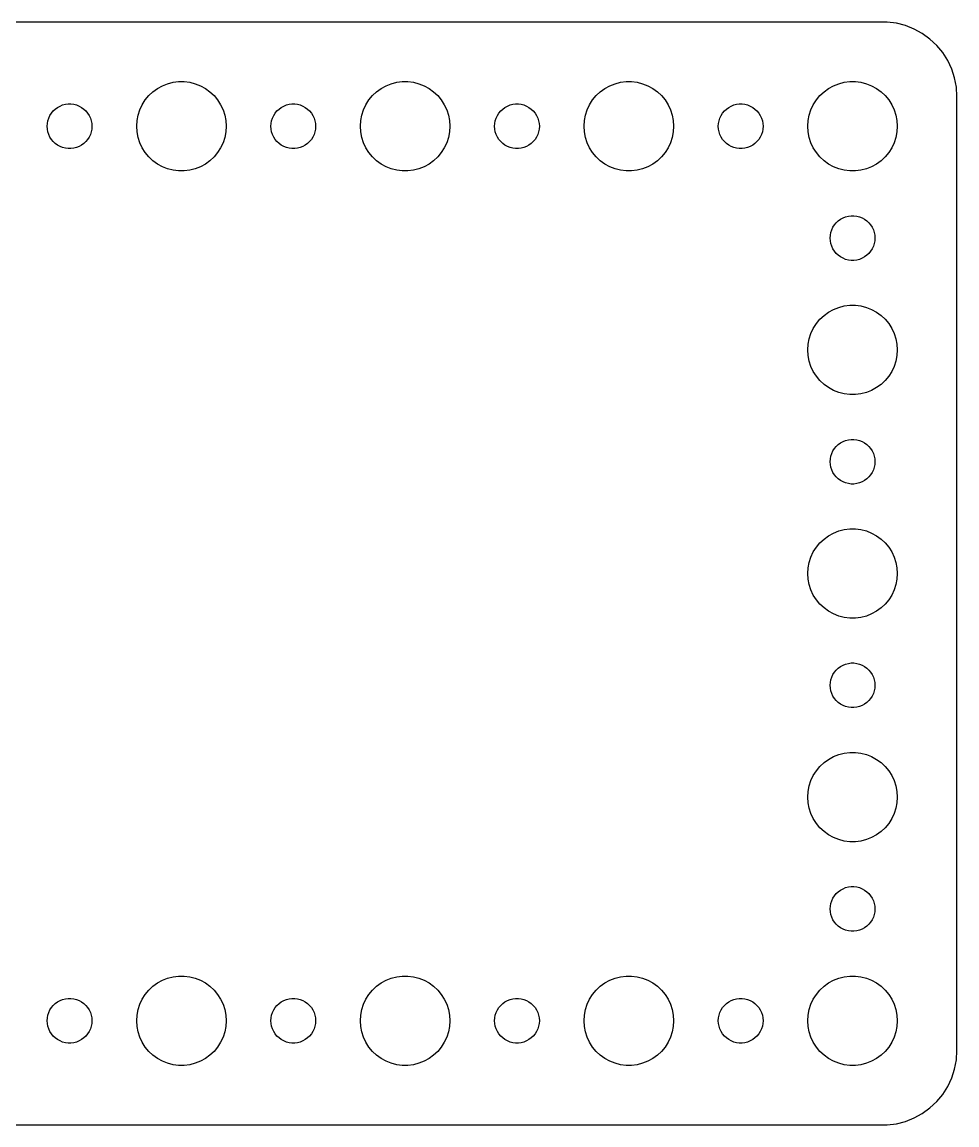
# Model space of a CAD drawing. Header units: metres. Extents: x -127 to 127, y -37 to 37.
# Drawn here: x 64.3 to 127, y -37 to 37 of the extents above; entities that cross this region are included whole.
import ezdxf

# ---------------------------------------------------------------- set-up
doc = ezdxf.new("R2010")
doc.units = ezdxf.units.M

msp = doc.modelspace()

# ---------------------------------------------------------------- linework, layer by layer
for p, q in [((122.314, 36.9901), (-122.314, 36.9901)), ((122.937, 36.9114), (122.314, 36.9901)), ((123.545, 36.7553), (122.937, 36.9114)), ((124.129, 36.5241), (123.545, 36.7553)), ((124.679, 36.2216), (124.129, 36.5241)), ((125.187, 35.8526), (124.679, 36.2216)), ((125.645, 35.4227), (125.187, 35.8526)), ((126.045, 34.9389), (125.645, 35.4227)), ((126.382, 34.4088), (126.045, 34.9389)), ((126.649, 33.8406), (126.382, 34.4088)), ((126.843, 33.2434), (126.649, 33.8406)), ((73.3925, 32.533), (73.7227, 32.7145)), ((73.7227, 32.7145), (74.073, 32.8532)), ((74.073, 32.8532), (74.4379, 32.9469)), ((74.4379, 32.9469), (74.8116, 32.9941)), ((74.8116, 32.9941), (75.1884, 32.9941)), ((75.1884, 32.9941), (75.5621, 32.9469)), ((75.5621, 32.9469), (75.927, 32.8532)), ((75.927, 32.8532), (76.2773, 32.7145)), ((76.2773, 32.7145), (76.6075, 32.533)), ((88.3925, 32.533), (88.7227, 32.7145)), ((88.7227, 32.7145), (89.073, 32.8532)), ((89.073, 32.8532), (89.4379, 32.9469)), ((89.4379, 32.9469), (89.8116, 32.9941)), ((89.8116, 32.9941), (90.1884, 32.9941)), ((90.1884, 32.9941), (90.5621, 32.9469)), ((90.5621, 32.9469), (90.927, 32.8532)), ((90.927, 32.8532), (91.2773, 32.7145)), ((91.2773, 32.7145), (91.6075, 32.533)), ((103.393, 32.533), (103.723, 32.7145)), ((103.723, 32.7145), (104.073, 32.8532)), ((104.073, 32.8532), (104.438, 32.9469)), ((104.438, 32.9469), (104.812, 32.9941)), ((104.812, 32.9941), (105.188, 32.9941)), ((105.188, 32.9941), (105.562, 32.9469)), ((105.562, 32.9469), (105.927, 32.8532)), ((105.927, 32.8532), (106.277, 32.7145)), ((106.277, 32.7145), (106.607, 32.533)), ((118.393, 32.533), (118.723, 32.7145)), ((118.723, 32.7145), (119.073, 32.8532)), ((119.073, 32.8532), (119.438, 32.9469)), ((119.438, 32.9469), (119.812, 32.9941)), ((119.812, 32.9941), (120.188, 32.9941)), ((120.188, 32.9941), (120.562, 32.9469)), ((120.562, 32.9469), (120.927, 32.8532)), ((120.927, 32.8532), (121.277, 32.7145)), ((121.277, 32.7145), (121.607, 32.533)), ((126.961, 32.6267), (126.843, 33.2434)), ((127, 32), (126.961, 32.6267)), ((72.573, 31.7634), (72.8131, 32.0536)), ((72.8131, 32.0536), (73.0877, 32.3115)), ((73.0877, 32.3115), (73.3925, 32.533)), ((76.6075, 32.533), (76.9123, 32.3115)), ((76.9123, 32.3115), (77.1869, 32.0536)), ((77.1869, 32.0536), (77.427, 31.7634)), ((87.573, 31.7634), (87.8131, 32.0536)), ((87.8131, 32.0536), (88.0877, 32.3115)), ((88.0877, 32.3115), (88.3925, 32.533)), ((91.6075, 32.533), (91.9123, 32.3115)), ((91.9123, 32.3115), (92.1869, 32.0536)), ((92.1869, 32.0536), (92.427, 31.7634)), ((102.573, 31.7634), (102.813, 32.0536)), ((102.813, 32.0536), (103.088, 32.3115)), ((103.088, 32.3115), (103.393, 32.533)), ((106.607, 32.533), (106.912, 32.3115)), ((106.912, 32.3115), (107.187, 32.0536)), ((107.187, 32.0536), (107.427, 31.7634)), ((117.573, 31.7634), (117.813, 32.0536)), ((117.813, 32.0536), (118.088, 32.3115)), ((118.088, 32.3115), (118.393, 32.533)), ((121.607, 32.533), (121.912, 32.3115)), ((121.912, 32.3115), (122.187, 32.0536)), ((122.187, 32.0536), (122.427, 31.7634)), ((127, -32), (127, 32)), ((66.4065, 31.0268), (66.5439, 31.1558)), ((66.5439, 31.1558), (66.6963, 31.2665)), ((66.6963, 31.2665), (66.8613, 31.3572)), ((66.8613, 31.3572), (67.0365, 31.4266)), ((67.0365, 31.4266), (67.2189, 31.4734)), ((67.2189, 31.4734), (67.4058, 31.497)), ((67.4058, 31.497), (67.5942, 31.497)), ((67.5942, 31.497), (67.7811, 31.4734)), ((67.7811, 31.4734), (67.9635, 31.4266)), ((67.9635, 31.4266), (68.1387, 31.3572)), ((68.1387, 31.3572), (68.3037, 31.2665)), ((68.3037, 31.2665), (68.4561, 31.1558)), ((68.4561, 31.1558), (68.5934, 31.0268)), ((72.0943, 30.7461), (72.2107, 31.1044)), ((72.2107, 31.1044), (72.3711, 31.4453)), ((72.3711, 31.4453), (72.573, 31.7634)), ((77.427, 31.7634), (77.6289, 31.4453)), ((77.6289, 31.4453), (77.7893, 31.1044)), ((77.7893, 31.1044), (77.9057, 30.7461)), ((81.4065, 31.0268), (81.5439, 31.1558)), ((81.5439, 31.1558), (81.6963, 31.2665)), ((81.6963, 31.2665), (81.8613, 31.3572)), ((81.8613, 31.3572), (82.0365, 31.4266)), ((82.0365, 31.4266), (82.2189, 31.4734)), ((82.2189, 31.4734), (82.4058, 31.497)), ((82.4058, 31.497), (82.5942, 31.497)), ((82.5942, 31.497), (82.7811, 31.4734)), ((82.7811, 31.4734), (82.9635, 31.4266)), ((82.9635, 31.4266), (83.1387, 31.3572)), ((83.1387, 31.3572), (83.3037, 31.2665)), ((83.3037, 31.2665), (83.4561, 31.1558)), ((83.4561, 31.1558), (83.5934, 31.0268)), ((87.0943, 30.7461), (87.2107, 31.1044)), ((87.2107, 31.1044), (87.3711, 31.4453)), ((87.3711, 31.4453), (87.573, 31.7634)), ((92.427, 31.7634), (92.6289, 31.4453)), ((92.6289, 31.4453), (92.7893, 31.1044)), ((92.7893, 31.1044), (92.9057, 30.7461)), ((96.4065, 31.0268), (96.5439, 31.1558)), ((96.5439, 31.1558), (96.6963, 31.2665)), ((96.6963, 31.2665), (96.8613, 31.3572)), ((96.8613, 31.3572), (97.0365, 31.4266)), ((97.0365, 31.4266), (97.2189, 31.4734)), ((97.2189, 31.4734), (97.4058, 31.497)), ((97.4058, 31.497), (97.5942, 31.497)), ((97.5942, 31.497), (97.7811, 31.4734)), ((97.7811, 31.4734), (97.9635, 31.4266)), ((97.9635, 31.4266), (98.1387, 31.3572)), ((98.1387, 31.3572), (98.3037, 31.2665)), ((98.3037, 31.2665), (98.4561, 31.1558)), ((98.4561, 31.1558), (98.5934, 31.0268)), ((102.094, 30.7461), (102.211, 31.1044)), ((102.211, 31.1044), (102.371, 31.4453)), ((102.371, 31.4453), (102.573, 31.7634)), ((107.427, 31.7634), (107.629, 31.4453)), ((107.629, 31.4453), (107.789, 31.1044)), ((107.789, 31.1044), (107.906, 30.7461)), ((111.407, 31.0268), (111.544, 31.1558)), ((111.544, 31.1558), (111.696, 31.2665)), ((111.696, 31.2665), (111.861, 31.3572)), ((111.861, 31.3572), (112.036, 31.4266)), ((112.036, 31.4266), (112.219, 31.4734)), ((112.219, 31.4734), (112.406, 31.497)), ((112.406, 31.497), (112.594, 31.497)), ((112.594, 31.497), (112.781, 31.4734)), ((112.781, 31.4734), (112.964, 31.4266)), ((112.964, 31.4266), (113.139, 31.3572)), ((113.139, 31.3572), (113.304, 31.2665)), ((113.304, 31.2665), (113.456, 31.1558)), ((113.456, 31.1558), (113.593, 31.0268)), ((117.094, 30.7461), (117.211, 31.1044)), ((117.211, 31.1044), (117.371, 31.4453)), ((117.371, 31.4453), (117.573, 31.7634)), ((122.427, 31.7634), (122.629, 31.4453)), ((122.629, 31.4453), (122.789, 31.1044)), ((122.789, 31.1044), (122.906, 30.7461)), ((66.0118, 30.188), (66.0471, 30.373)), ((66.0471, 30.373), (66.1053, 30.5522)), ((66.1053, 30.5522), (66.1855, 30.7226)), ((66.1855, 30.7226), (66.2865, 30.8817)), ((66.2865, 30.8817), (66.4065, 31.0268)), ((68.5934, 31.0268), (68.7135, 30.8817)), ((68.7135, 30.8817), (68.8145, 30.7226)), ((68.8145, 30.7226), (68.8947, 30.5522)), ((68.8947, 30.5522), (68.9529, 30.373)), ((68.9529, 30.373), (68.9882, 30.188)), ((72, 30), (72.0237, 30.376)), ((72.0237, 30.376), (72.0943, 30.7461)), ((77.9057, 30.7461), (77.9763, 30.376)), ((77.9763, 30.376), (78, 30)), ((81.0118, 30.188), (81.0471, 30.373)), ((81.0471, 30.373), (81.1053, 30.5522)), ((81.1053, 30.5522), (81.1855, 30.7226)), ((81.1855, 30.7226), (81.2865, 30.8817)), ((81.2865, 30.8817), (81.4065, 31.0268)), ((83.5934, 31.0268), (83.7135, 30.8817)), ((83.7135, 30.8817), (83.8145, 30.7226)), ((83.8145, 30.7226), (83.8947, 30.5522)), ((83.8947, 30.5522), (83.9529, 30.373)), ((83.9529, 30.373), (83.9882, 30.188)), ((87, 30), (87.0237, 30.376)), ((87.0237, 30.376), (87.0943, 30.7461)), ((92.9057, 30.7461), (92.9763, 30.376)), ((92.9763, 30.376), (93, 30)), ((96.0118, 30.188), (96.0471, 30.373)), ((96.0471, 30.373), (96.1053, 30.5522)), ((96.1053, 30.5522), (96.1855, 30.7226)), ((96.1855, 30.7226), (96.2865, 30.8817)), ((96.2865, 30.8817), (96.4065, 31.0268)), ((98.5934, 31.0268), (98.7135, 30.8817)), ((98.7135, 30.8817), (98.8145, 30.7226)), ((98.8145, 30.7226), (98.8947, 30.5522)), ((98.8947, 30.5522), (98.9529, 30.373)), ((98.9529, 30.373), (98.9882, 30.188)), ((102, 30), (102.024, 30.376)), ((102.024, 30.376), (102.094, 30.7461)), ((107.906, 30.7461), (107.976, 30.376)), ((107.976, 30.376), (108, 30)), ((111.012, 30.188), (111.047, 30.373)), ((111.047, 30.373), (111.105, 30.5522)), ((111.105, 30.5522), (111.186, 30.7226)), ((111.186, 30.7226), (111.286, 30.8817)), ((111.286, 30.8817), (111.407, 31.0268)), ((113.593, 31.0268), (113.714, 30.8817)), ((113.714, 30.8817), (113.814, 30.7226)), ((113.814, 30.7226), (113.895, 30.5522)), ((113.895, 30.5522), (113.953, 30.373)), ((113.953, 30.373), (113.988, 30.188)), ((117, 30), (117.024, 30.376)), ((117.024, 30.376), (117.094, 30.7461)), ((122.906, 30.7461), (122.976, 30.376)), ((122.976, 30.376), (123, 30)), ((66, 30), (66.0118, 30.188)), ((66.0118, 29.812), (66, 30)), ((66.0471, 29.627), (66.0118, 29.812)), ((66.1053, 29.4478), (66.0471, 29.627)), ((68.9529, 29.627), (68.8947, 29.4478)), ((68.9882, 29.812), (68.9529, 29.627)), ((68.9882, 30.188), (69, 30)), ((69, 30), (68.9882, 29.812)), ((72.0237, 29.624), (72, 30)), ((72.0943, 29.2539), (72.0237, 29.624)), ((77.9763, 29.624), (77.9057, 29.2539)), ((78, 30), (77.9763, 29.624)), ((81, 30), (81.0118, 30.188)), ((81.0118, 29.812), (81, 30)), ((81.0471, 29.627), (81.0118, 29.812)), ((81.1053, 29.4478), (81.0471, 29.627)), ((83.9529, 29.627), (83.8947, 29.4478)), ((83.9882, 29.812), (83.9529, 29.627)), ((83.9882, 30.188), (84, 30)), ((84, 30), (83.9882, 29.812)), ((87.0237, 29.624), (87, 30)), ((87.0943, 29.2539), (87.0237, 29.624)), ((92.9763, 29.624), (92.9057, 29.2539)), ((93, 30), (92.9763, 29.624)), ((96, 30), (96.0118, 30.188)), ((96.0118, 29.812), (96, 30)), ((96.0471, 29.627), (96.0118, 29.812)), ((96.1053, 29.4478), (96.0471, 29.627)), ((98.9529, 29.627), (98.8947, 29.4478)), ((98.9882, 29.812), (98.9529, 29.627)), ((98.9882, 30.188), (99, 30)), ((99, 30), (98.9882, 29.812)), ((102.024, 29.624), (102, 30)), ((102.094, 29.2539), (102.024, 29.624)), ((107.976, 29.624), (107.906, 29.2539)), ((108, 30), (107.976, 29.624)), ((111, 30), (111.012, 30.188)), ((111.012, 29.812), (111, 30)), ((111.047, 29.627), (111.012, 29.812)), ((111.105, 29.4478), (111.047, 29.627)), ((113.953, 29.627), (113.895, 29.4478)), ((113.988, 29.812), (113.953, 29.627)), ((113.988, 30.188), (114, 30)), ((114, 30), (113.988, 29.812)), ((117.024, 29.624), (117, 30)), ((117.094, 29.2539), (117.024, 29.624)), ((122.976, 29.624), (122.906, 29.2539)), ((123, 30), (122.976, 29.624)), ((66.1855, 29.2774), (66.1053, 29.4478)), ((66.2865, 29.1183), (66.1855, 29.2774)), ((66.4065, 28.9732), (66.2865, 29.1183)), ((66.5439, 28.8442), (66.4065, 28.9732)), ((68.5934, 28.9732), (68.4561, 28.8442)), ((68.7135, 29.1183), (68.5934, 28.9732)), ((68.8145, 29.2774), (68.7135, 29.1183)), ((68.8947, 29.4478), (68.8145, 29.2774)), ((72.2107, 28.8956), (72.0943, 29.2539)), ((72.3711, 28.5547), (72.2107, 28.8956)), ((77.7893, 28.8956), (77.6289, 28.5547)), ((77.9057, 29.2539), (77.7893, 28.8956)), ((81.1855, 29.2774), (81.1053, 29.4478)), ((81.2865, 29.1183), (81.1855, 29.2774)), ((81.4065, 28.9732), (81.2865, 29.1183)), ((81.5439, 28.8442), (81.4065, 28.9732)), ((83.5934, 28.9732), (83.4561, 28.8442)), ((83.7135, 29.1183), (83.5934, 28.9732)), ((83.8145, 29.2774), (83.7135, 29.1183)), ((83.8947, 29.4478), (83.8145, 29.2774)), ((87.2107, 28.8956), (87.0943, 29.2539)), ((87.3711, 28.5547), (87.2107, 28.8956)), ((92.7893, 28.8956), (92.6289, 28.5547)), ((92.9057, 29.2539), (92.7893, 28.8956)), ((96.1855, 29.2774), (96.1053, 29.4478)), ((96.2865, 29.1183), (96.1855, 29.2774)), ((96.4065, 28.9732), (96.2865, 29.1183)), ((96.5439, 28.8442), (96.4065, 28.9732)), ((98.5934, 28.9732), (98.4561, 28.8442)), ((98.7135, 29.1183), (98.5934, 28.9732)), ((98.8145, 29.2774), (98.7135, 29.1183)), ((98.8947, 29.4478), (98.8145, 29.2774)), ((102.211, 28.8956), (102.094, 29.2539)), ((102.371, 28.5547), (102.211, 28.8956)), ((107.789, 28.8956), (107.629, 28.5547)), ((107.906, 29.2539), (107.789, 28.8956)), ((111.186, 29.2774), (111.105, 29.4478)), ((111.286, 29.1183), (111.186, 29.2774)), ((111.407, 28.9732), (111.286, 29.1183)), ((111.544, 28.8442), (111.407, 28.9732)), ((113.593, 28.9732), (113.456, 28.8442)), ((113.714, 29.1183), (113.593, 28.9732)), ((113.814, 29.2774), (113.714, 29.1183)), ((113.895, 29.4478), (113.814, 29.2774)), ((117.211, 28.8956), (117.094, 29.2539)), ((117.371, 28.5547), (117.211, 28.8956)), ((122.789, 28.8956), (122.629, 28.5547)), ((122.906, 29.2539), (122.789, 28.8956)), ((66.6963, 28.7335), (66.5439, 28.8442)), ((66.8613, 28.6427), (66.6963, 28.7335)), ((67.0365, 28.5734), (66.8613, 28.6427)), ((67.2189, 28.5266), (67.0365, 28.5734)), ((67.4058, 28.503), (67.2189, 28.5266)), ((67.5942, 28.503), (67.4058, 28.503)), ((67.7811, 28.5266), (67.5942, 28.503)), ((67.9635, 28.5734), (67.7811, 28.5266)), ((68.1387, 28.6427), (67.9635, 28.5734)), ((68.3037, 28.7335), (68.1387, 28.6427)), ((68.4561, 28.8442), (68.3037, 28.7335)), ((72.573, 28.2366), (72.3711, 28.5547)), ((72.8131, 27.9464), (72.573, 28.2366)), ((77.427, 28.2366), (77.1869, 27.9464)), ((77.6289, 28.5547), (77.427, 28.2366)), ((81.6963, 28.7335), (81.5439, 28.8442)), ((81.8613, 28.6427), (81.6963, 28.7335)), ((82.0365, 28.5734), (81.8613, 28.6427)), ((82.2189, 28.5266), (82.0365, 28.5734)), ((82.4058, 28.503), (82.2189, 28.5266)), ((82.5942, 28.503), (82.4058, 28.503)), ((82.7811, 28.5266), (82.5942, 28.503)), ((82.9635, 28.5734), (82.7811, 28.5266)), ((83.1387, 28.6427), (82.9635, 28.5734)), ((83.3037, 28.7335), (83.1387, 28.6427)), ((83.4561, 28.8442), (83.3037, 28.7335)), ((87.573, 28.2366), (87.3711, 28.5547)), ((87.8131, 27.9464), (87.573, 28.2366)), ((92.427, 28.2366), (92.1869, 27.9464)), ((92.6289, 28.5547), (92.427, 28.2366)), ((96.6963, 28.7335), (96.5439, 28.8442)), ((96.8613, 28.6427), (96.6963, 28.7335)), ((97.0365, 28.5734), (96.8613, 28.6427)), ((97.2189, 28.5266), (97.0365, 28.5734)), ((97.4058, 28.503), (97.2189, 28.5266)), ((97.5942, 28.503), (97.4058, 28.503)), ((97.7811, 28.5266), (97.5942, 28.503)), ((97.9635, 28.5734), (97.7811, 28.5266)), ((98.1387, 28.6427), (97.9635, 28.5734)), ((98.3037, 28.7335), (98.1387, 28.6427)), ((98.4561, 28.8442), (98.3037, 28.7335)), ((102.573, 28.2366), (102.371, 28.5547)), ((102.813, 27.9464), (102.573, 28.2366)), ((107.427, 28.2366), (107.187, 27.9464)), ((107.629, 28.5547), (107.427, 28.2366)), ((111.696, 28.7335), (111.544, 28.8442)), ((111.861, 28.6427), (111.696, 28.7335)), ((112.036, 28.5734), (111.861, 28.6427)), ((112.219, 28.5266), (112.036, 28.5734)), ((112.406, 28.503), (112.219, 28.5266)), ((112.594, 28.503), (112.406, 28.503)), ((112.781, 28.5266), (112.594, 28.503)), ((112.964, 28.5734), (112.781, 28.5266)), ((113.139, 28.6427), (112.964, 28.5734)), ((113.304, 28.7335), (113.139, 28.6427)), ((113.456, 28.8442), (113.304, 28.7335)), ((117.573, 28.2366), (117.371, 28.5547)), ((117.813, 27.9464), (117.573, 28.2366)), ((122.427, 28.2366), (122.187, 27.9464)), ((122.629, 28.5547), (122.427, 28.2366)), ((73.0877, 27.6884), (72.8131, 27.9464)), ((73.3925, 27.467), (73.0877, 27.6884)), ((73.7227, 27.2855), (73.3925, 27.467)), ((76.6075, 27.467), (76.2773, 27.2855)), ((76.9123, 27.6884), (76.6075, 27.467)), ((77.1869, 27.9464), (76.9123, 27.6884)), ((88.0877, 27.6884), (87.8131, 27.9464)), ((88.3925, 27.467), (88.0877, 27.6884)), ((88.7227, 27.2855), (88.3925, 27.467)), ((91.6075, 27.467), (91.2773, 27.2855)), ((91.9123, 27.6884), (91.6075, 27.467)), ((92.1869, 27.9464), (91.9123, 27.6884)), ((103.088, 27.6884), (102.813, 27.9464)), ((103.393, 27.467), (103.088, 27.6884)), ((103.723, 27.2855), (103.393, 27.467)), ((106.607, 27.467), (106.277, 27.2855)), ((106.912, 27.6884), (106.607, 27.467)), ((107.187, 27.9464), (106.912, 27.6884)), ((118.088, 27.6884), (117.813, 27.9464)), ((118.393, 27.467), (118.088, 27.6884)), ((118.723, 27.2855), (118.393, 27.467)), ((121.607, 27.467), (121.277, 27.2855)), ((121.912, 27.6884), (121.607, 27.467)), ((122.187, 27.9464), (121.912, 27.6884)), ((74.073, 27.1468), (73.7227, 27.2855)), ((74.4379, 27.0531), (74.073, 27.1468)), ((74.8116, 27.0059), (74.4379, 27.0531)), ((75.1884, 27.0059), (74.8116, 27.0059)), ((75.5621, 27.0531), (75.1884, 27.0059)), ((75.927, 27.1468), (75.5621, 27.0531)), ((76.2773, 27.2855), (75.927, 27.1468)), ((89.073, 27.1468), (88.7227, 27.2855)), ((89.4379, 27.0531), (89.073, 27.1468)), ((89.8116, 27.0059), (89.4379, 27.0531)), ((90.1884, 27.0059), (89.8116, 27.0059)), ((90.5621, 27.0531), (90.1884, 27.0059)), ((90.927, 27.1468), (90.5621, 27.0531)), ((91.2773, 27.2855), (90.927, 27.1468)), ((104.073, 27.1468), (103.723, 27.2855)), ((104.438, 27.0531), (104.073, 27.1468)), ((104.812, 27.0059), (104.438, 27.0531)), ((105.188, 27.0059), (104.812, 27.0059)), ((105.562, 27.0531), (105.188, 27.0059)), ((105.927, 27.1468), (105.562, 27.0531)), ((106.277, 27.2855), (105.927, 27.1468)), ((119.073, 27.1468), (118.723, 27.2855)), ((119.438, 27.0531), (119.073, 27.1468)), ((119.812, 27.0059), (119.438, 27.0531)), ((120.188, 27.0059), (119.812, 27.0059)), ((120.562, 27.0531), (120.188, 27.0059)), ((120.927, 27.1468), (120.562, 27.0531)), ((121.277, 27.2855), (120.927, 27.1468)), ((119.044, 23.6558), (119.196, 23.7665)), ((119.196, 23.7665), (119.361, 23.8572)), ((119.361, 23.8572), (119.536, 23.9266)), ((119.536, 23.9266), (119.719, 23.9734)), ((119.719, 23.9734), (119.906, 23.997)), ((119.906, 23.997), (120.094, 23.997)), ((120.094, 23.997), (120.281, 23.9734)), ((120.281, 23.9734), (120.464, 23.9266)), ((120.464, 23.9266), (120.639, 23.8572)), ((120.639, 23.8572), (120.804, 23.7665)), ((120.804, 23.7665), (120.956, 23.6558)), ((118.547, 22.873), (118.605, 23.0522)), ((118.605, 23.0522), (118.686, 23.2226)), ((118.686, 23.2226), (118.786, 23.3817)), ((118.786, 23.3817), (118.907, 23.5268)), ((118.907, 23.5268), (119.044, 23.6558)), ((120.956, 23.6558), (121.093, 23.5268)), ((121.093, 23.5268), (121.214, 23.3817)), ((121.214, 23.3817), (121.314, 23.2226)), ((121.314, 23.2226), (121.395, 23.0522)), ((121.395, 23.0522), (121.453, 22.873)), ((118.5, 22.5), (118.512, 22.688)), ((118.512, 22.312), (118.5, 22.5)), ((118.512, 22.688), (118.547, 22.873)), ((118.547, 22.127), (118.512, 22.312)), ((121.453, 22.873), (121.488, 22.688)), ((121.488, 22.312), (121.453, 22.127)), ((121.488, 22.688), (121.5, 22.5)), ((121.5, 22.5), (121.488, 22.312)), ((118.605, 21.9478), (118.547, 22.127)), ((118.686, 21.7774), (118.605, 21.9478)), ((118.786, 21.6183), (118.686, 21.7774)), ((118.907, 21.4732), (118.786, 21.6183)), ((119.044, 21.3442), (118.907, 21.4732)), ((121.093, 21.4732), (120.956, 21.3442)), ((121.214, 21.6183), (121.093, 21.4732)), ((121.314, 21.7774), (121.214, 21.6183)), ((121.395, 21.9478), (121.314, 21.7774)), ((121.453, 22.127), (121.395, 21.9478)), ((119.196, 21.2335), (119.044, 21.3442)), ((119.361, 21.1427), (119.196, 21.2335)), ((119.536, 21.0734), (119.361, 21.1427)), ((119.719, 21.0266), (119.536, 21.0734)), ((119.906, 21.003), (119.719, 21.0266)), ((120.094, 21.003), (119.906, 21.003)), ((120.281, 21.0266), (120.094, 21.003)), ((120.464, 21.0734), (120.281, 21.0266)), ((120.639, 21.1427), (120.464, 21.0734)), ((120.804, 21.2335), (120.639, 21.1427)), ((120.956, 21.3442), (120.804, 21.2335)), ((118.723, 17.7145), (119.073, 17.8532)), ((119.073, 17.8532), (119.438, 17.9469)), ((119.438, 17.9469), (119.812, 17.9941)), ((119.812, 17.9941), (120.188, 17.9941)), ((120.188, 17.9941), (120.562, 17.9469)), ((120.562, 17.9469), (120.927, 17.8532)), ((120.927, 17.8532), (121.277, 17.7145)), ((117.573, 16.7634), (117.813, 17.0536)), ((117.813, 17.0536), (118.088, 17.3115)), ((118.088, 17.3115), (118.393, 17.533)), ((118.393, 17.533), (118.723, 17.7145)), ((121.277, 17.7145), (121.607, 17.533)), ((121.607, 17.533), (121.912, 17.3115)), ((121.912, 17.3115), (122.187, 17.0536)), ((122.187, 17.0536), (122.427, 16.7634)), ((117.211, 16.1044), (117.371, 16.4453)), ((117.371, 16.4453), (117.573, 16.7634)), ((122.427, 16.7634), (122.629, 16.4453)), ((122.629, 16.4453), (122.789, 16.1044)), ((117.024, 15.376), (117.094, 15.7461)), ((117.094, 15.7461), (117.211, 16.1044)), ((122.789, 16.1044), (122.906, 15.7461)), ((122.906, 15.7461), (122.976, 15.376)), ((117, 15), (117.024, 15.376)), ((117.024, 14.624), (117, 15)), ((122.976, 15.376), (123, 15)), ((123, 15), (122.976, 14.624)), ((117.094, 14.2539), (117.024, 14.624)), ((117.211, 13.8956), (117.094, 14.2539)), ((122.906, 14.2539), (122.789, 13.8956)), ((122.976, 14.624), (122.906, 14.2539)), ((117.371, 13.5547), (117.211, 13.8956)), ((117.573, 13.2366), (117.371, 13.5547)), ((122.629, 13.5547), (122.427, 13.2366)), ((122.789, 13.8956), (122.629, 13.5547)), ((117.813, 12.9464), (117.573, 13.2366)), ((118.088, 12.6884), (117.813, 12.9464)), ((118.393, 12.467), (118.088, 12.6884)), ((121.912, 12.6884), (121.607, 12.467)), ((122.187, 12.9464), (121.912, 12.6884)), ((122.427, 13.2366), (122.187, 12.9464)), ((118.723, 12.2855), (118.393, 12.467)), ((119.073, 12.1468), (118.723, 12.2855)), ((119.438, 12.0531), (119.073, 12.1468)), ((119.812, 12.0059), (119.438, 12.0531)), ((120.188, 12.0059), (119.812, 12.0059)), ((120.562, 12.0531), (120.188, 12.0059)), ((120.927, 12.1468), (120.562, 12.0531)), ((121.277, 12.2855), (120.927, 12.1468)), ((121.607, 12.467), (121.277, 12.2855)), ((119.361, 8.85724), (119.536, 8.92657)), ((119.536, 8.92657), (119.719, 8.97342)), ((119.719, 8.97342), (119.906, 8.99704)), ((119.906, 8.99704), (120.094, 8.99704)), ((120.094, 8.99704), (120.281, 8.97342)), ((120.281, 8.97342), (120.464, 8.92657)), ((120.464, 8.92657), (120.639, 8.85724)), ((118.605, 8.05219), (118.686, 8.22263)), ((118.686, 8.22263), (118.786, 8.38167)), ((118.786, 8.38167), (118.907, 8.52681)), ((118.907, 8.52681), (119.044, 8.65576)), ((119.044, 8.65576), (119.196, 8.76648)), ((119.196, 8.76648), (119.361, 8.85724)), ((120.639, 8.85724), (120.804, 8.76648)), ((120.804, 8.76648), (120.956, 8.65576)), ((120.956, 8.65576), (121.093, 8.52681)), ((121.093, 8.52681), (121.214, 8.38167)), ((121.214, 8.38167), (121.314, 8.22263)), ((121.314, 8.22263), (121.395, 8.05219)), ((118.5, 7.5), (118.512, 7.68799)), ((118.512, 7.312), (118.5, 7.5)), ((118.512, 7.68799), (118.547, 7.87303)), ((118.547, 7.87303), (118.605, 8.05219)), ((121.395, 8.05219), (121.453, 7.87303)), ((121.453, 7.87303), (121.488, 7.68799)), ((121.488, 7.68799), (121.5, 7.5)), ((121.5, 7.5), (121.488, 7.312)), ((118.547, 7.12695), (118.512, 7.312)), ((118.605, 6.9478), (118.547, 7.12695)), ((118.686, 6.77736), (118.605, 6.9478)), ((118.786, 6.61832), (118.686, 6.77736)), ((121.314, 6.77736), (121.214, 6.61832)), ((121.395, 6.9478), (121.314, 6.77736)), ((121.453, 7.12695), (121.395, 6.9478)), ((121.488, 7.312), (121.453, 7.12695)), ((118.907, 6.47318), (118.786, 6.61832)), ((119.044, 6.34422), (118.907, 6.47318)), ((119.196, 6.23351), (119.044, 6.34422)), ((119.361, 6.14275), (119.196, 6.23351)), ((119.536, 6.07341), (119.361, 6.14275)), ((119.719, 6.02657), (119.536, 6.07341)), ((119.906, 6.00294), (119.719, 6.02657)), ((120.094, 6.00294), (119.906, 6.00294)), ((120.281, 6.02657), (120.094, 6.00294)), ((120.464, 6.07341), (120.281, 6.02657)), ((120.639, 6.14275), (120.464, 6.07341)), ((120.804, 6.23351), (120.639, 6.14275)), ((120.956, 6.34422), (120.804, 6.23351)), ((121.093, 6.47318), (120.956, 6.34422)), ((121.214, 6.61832), (121.093, 6.47318)), ((119.438, 2.94685), (119.812, 2.99408)), ((119.812, 2.99408), (120.188, 2.99408)), ((120.188, 2.99408), (120.562, 2.94685)), ((117.813, 2.05363), (118.088, 2.31154)), ((118.088, 2.31154), (118.393, 2.53297)), ((118.393, 2.53297), (118.723, 2.71448)), ((118.723, 2.71448), (119.073, 2.85316)), ((119.073, 2.85316), (119.438, 2.94685)), ((120.562, 2.94685), (120.927, 2.85316)), ((120.927, 2.85316), (121.277, 2.71448)), ((121.277, 2.71448), (121.607, 2.53297)), ((121.607, 2.53297), (121.912, 2.31154)), ((121.912, 2.31154), (122.187, 2.05363)), ((117.371, 1.44525), (117.573, 1.76335)), ((117.573, 1.76335), (117.813, 2.05363)), ((122.187, 2.05363), (122.427, 1.76335)), ((122.427, 1.76335), (122.629, 1.44525)), ((117.024, 0.37599), (117.094, 0.74606)), ((117.094, 0.74606), (117.211, 1.10437)), ((117.211, 1.10437), (117.371, 1.44525)), ((122.629, 1.44525), (122.789, 1.10437)), ((122.789, 1.10437), (122.906, 0.74606)), ((122.906, 0.74606), (122.976, 0.37599)), ((117, 0), (117.024, 0.37599)), ((117.024, -0.37599), (117, 0)), ((122.976, 0.37599), (123, 0)), ((123, 0), (122.976, -0.37599)), ((117.094, -0.74606), (117.024, -0.37599)), ((122.976, -0.37599), (122.906, -0.74606)), ((117.211, -1.10437), (117.094, -0.74606)), ((117.371, -1.44525), (117.211, -1.10437)), ((117.573, -1.76335), (117.371, -1.44525)), ((122.629, -1.44525), (122.427, -1.76335)), ((122.789, -1.10437), (122.629, -1.44525)), ((122.906, -0.74606), (122.789, -1.10437)), ((117.813, -2.05363), (117.573, -1.76335)), ((118.088, -2.31154), (117.813, -2.05363)), ((122.187, -2.05363), (121.912, -2.31154)), ((122.427, -1.76335), (122.187, -2.05363)), ((118.393, -2.53297), (118.088, -2.31154)), ((118.723, -2.71448), (118.393, -2.53297)), ((119.073, -2.85316), (118.723, -2.71448)), ((119.438, -2.94685), (119.073, -2.85316)), ((119.812, -2.99408), (119.438, -2.94685)), ((120.562, -2.94685), (120.188, -2.99408)), ((120.927, -2.85316), (120.562, -2.94685)), ((121.277, -2.71448), (120.927, -2.85316)), ((121.607, -2.53297), (121.277, -2.71448)), ((121.912, -2.31154), (121.607, -2.53297)), ((120.188, -2.99408), (119.812, -2.99408)), ((118.686, -6.77736), (118.786, -6.61832)), ((118.786, -6.61832), (118.907, -6.47318)), ((118.907, -6.47318), (119.044, -6.34422)), ((119.044, -6.34422), (119.196, -6.23351)), ((119.196, -6.23351), (119.361, -6.14275)), ((119.361, -6.14275), (119.536, -6.07341)), ((119.536, -6.07341), (119.719, -6.02657)), ((119.719, -6.02657), (119.906, -6.00294)), ((119.906, -6.00294), (120.094, -6.00294)), ((120.094, -6.00294), (120.281, -6.02657)), ((120.281, -6.02657), (120.464, -6.07341)), ((120.464, -6.07341), (120.639, -6.14275)), ((120.639, -6.14275), (120.804, -6.23351)), ((120.804, -6.23351), (120.956, -6.34422)), ((120.956, -6.34422), (121.093, -6.47318)), ((121.093, -6.47318), (121.214, -6.61832)), ((121.214, -6.61832), (121.314, -6.77736)), ((118.5, -7.5), (118.512, -7.312)), ((118.512, -7.312), (118.547, -7.12695)), ((118.547, -7.12695), (118.605, -6.9478)), ((118.605, -6.9478), (118.686, -6.77736)), ((121.314, -6.77736), (121.395, -6.9478)), ((121.395, -6.9478), (121.453, -7.12695)), ((121.453, -7.12695), (121.488, -7.312)), ((121.488, -7.312), (121.5, -7.5)), ((118.512, -7.68799), (118.5, -7.5)), ((118.547, -7.87303), (118.512, -7.68799)), ((118.605, -8.05219), (118.547, -7.87303)), ((118.686, -8.22263), (118.605, -8.05219)), ((121.395, -8.05219), (121.314, -8.22263)), ((121.453, -7.87303), (121.395, -8.05219)), ((121.488, -7.68799), (121.453, -7.87303)), ((121.5, -7.5), (121.488, -7.68799)), ((118.786, -8.38167), (118.686, -8.22263)), ((118.907, -8.52681), (118.786, -8.38167)), ((119.044, -8.65576), (118.907, -8.52681)), ((119.196, -8.76648), (119.044, -8.65576)), ((119.361, -8.85724), (119.196, -8.76648)), ((119.536, -8.92657), (119.361, -8.85724)), ((120.639, -8.85724), (120.464, -8.92657)), ((120.804, -8.76648), (120.639, -8.85724)), ((120.956, -8.65576), (120.804, -8.76648)), ((121.093, -8.52681), (120.956, -8.65576)), ((121.214, -8.38167), (121.093, -8.52681)), ((121.314, -8.22263), (121.214, -8.38167)), ((119.719, -8.97342), (119.536, -8.92657)), ((119.906, -8.99704), (119.719, -8.97342)), ((120.094, -8.99704), (119.906, -8.99704)), ((120.281, -8.97342), (120.094, -8.99704)), ((120.464, -8.92657), (120.281, -8.97342)), ((118.088, -12.6884), (118.393, -12.467)), ((118.393, -12.467), (118.723, -12.2855)), ((118.723, -12.2855), (119.073, -12.1468)), ((119.073, -12.1468), (119.438, -12.0531)), ((119.438, -12.0531), (119.812, -12.0059)), ((119.812, -12.0059), (120.188, -12.0059)), ((120.188, -12.0059), (120.562, -12.0531)), ((120.562, -12.0531), (120.927, -12.1468)), ((120.927, -12.1468), (121.277, -12.2855)), ((121.277, -12.2855), (121.607, -12.467)), ((121.607, -12.467), (121.912, -12.6884)), ((117.371, -13.5547), (117.573, -13.2366)), ((117.573, -13.2366), (117.813, -12.9464)), ((117.813, -12.9464), (118.088, -12.6884)), ((121.912, -12.6884), (122.187, -12.9464)), ((122.187, -12.9464), (122.427, -13.2366)), ((122.427, -13.2366), (122.629, -13.5547)), ((117.094, -14.2539), (117.211, -13.8956)), ((117.211, -13.8956), (117.371, -13.5547)), ((122.629, -13.5547), (122.789, -13.8956)), ((122.789, -13.8956), (122.906, -14.2539)), ((117, -15), (117.024, -14.624)), ((117.024, -14.624), (117.094, -14.2539)), ((122.906, -14.2539), (122.976, -14.624)), ((122.976, -14.624), (123, -15)), ((117.024, -15.376), (117, -15)), ((117.094, -15.7461), (117.024, -15.376)), ((122.976, -15.376), (122.906, -15.7461)), ((123, -15), (122.976, -15.376)), ((117.211, -16.1044), (117.094, -15.7461)), ((117.371, -16.4453), (117.211, -16.1044)), ((122.789, -16.1044), (122.629, -16.4453)), ((122.906, -15.7461), (122.789, -16.1044)), ((117.573, -16.7634), (117.371, -16.4453)), ((117.813, -17.0536), (117.573, -16.7634)), ((122.427, -16.7634), (122.187, -17.0536)), ((122.629, -16.4453), (122.427, -16.7634)), ((118.088, -17.3115), (117.813, -17.0536)), ((118.393, -17.533), (118.088, -17.3115)), ((118.723, -17.7145), (118.393, -17.533)), ((119.073, -17.8532), (118.723, -17.7145)), ((121.277, -17.7145), (120.927, -17.8532)), ((121.607, -17.533), (121.277, -17.7145)), ((121.912, -17.3115), (121.607, -17.533)), ((122.187, -17.0536), (121.912, -17.3115)), ((119.438, -17.9469), (119.073, -17.8532)), ((119.812, -17.9941), (119.438, -17.9469)), ((120.188, -17.9941), (119.812, -17.9941)), ((120.562, -17.9469), (120.188, -17.9941)), ((120.927, -17.8532), (120.562, -17.9469)), ((118.907, -21.4732), (119.044, -21.3442)), ((119.044, -21.3442), (119.196, -21.2335)), ((119.196, -21.2335), (119.361, -21.1427)), ((119.361, -21.1427), (119.536, -21.0734)), ((119.536, -21.0734), (119.719, -21.0266)), ((119.719, -21.0266), (119.906, -21.003)), ((119.906, -21.003), (120.094, -21.003)), ((120.094, -21.003), (120.281, -21.0266)), ((120.281, -21.0266), (120.464, -21.0734)), ((120.464, -21.0734), (120.639, -21.1427)), ((120.639, -21.1427), (120.804, -21.2335)), ((120.804, -21.2335), (120.956, -21.3442)), ((120.956, -21.3442), (121.093, -21.4732)), ((118.512, -22.312), (118.547, -22.127)), ((118.547, -22.127), (118.605, -21.9478)), ((118.605, -21.9478), (118.686, -21.7774)), ((118.686, -21.7774), (118.786, -21.6183)), ((118.786, -21.6183), (118.907, -21.4732)), ((121.093, -21.4732), (121.214, -21.6183)), ((121.214, -21.6183), (121.314, -21.7774)), ((121.314, -21.7774), (121.395, -21.9478)), ((121.395, -21.9478), (121.453, -22.127)), ((121.453, -22.127), (121.488, -22.312)), ((118.5, -22.5), (118.512, -22.312)), ((118.512, -22.688), (118.5, -22.5)), ((118.547, -22.873), (118.512, -22.688)), ((118.605, -23.0522), (118.547, -22.873)), ((121.453, -22.873), (121.395, -23.0522)), ((121.488, -22.688), (121.453, -22.873)), ((121.488, -22.312), (121.5, -22.5)), ((121.5, -22.5), (121.488, -22.688)), ((118.686, -23.2226), (118.605, -23.0522)), ((118.786, -23.3817), (118.686, -23.2226)), ((118.907, -23.5268), (118.786, -23.3817)), ((119.044, -23.6558), (118.907, -23.5268)), ((119.196, -23.7665), (119.044, -23.6558)), ((120.956, -23.6558), (120.804, -23.7665)), ((121.093, -23.5268), (120.956, -23.6558)), ((121.214, -23.3817), (121.093, -23.5268)), ((121.314, -23.2226), (121.214, -23.3817)), ((121.395, -23.0522), (121.314, -23.2226)), ((119.361, -23.8572), (119.196, -23.7665)), ((119.536, -23.9266), (119.361, -23.8572)), ((119.719, -23.9734), (119.536, -23.9266)), ((119.906, -23.997), (119.719, -23.9734)), ((120.094, -23.997), (119.906, -23.997)), ((120.281, -23.9734), (120.094, -23.997)), ((120.464, -23.9266), (120.281, -23.9734)), ((120.639, -23.8572), (120.464, -23.9266)), ((120.804, -23.7665), (120.639, -23.8572)), ((73.3925, -27.467), (73.7227, -27.2855)), ((73.7227, -27.2855), (74.073, -27.1468)), ((74.073, -27.1468), (74.4379, -27.0531)), ((74.4379, -27.0531), (74.8116, -27.0059)), ((74.8116, -27.0059), (75.1884, -27.0059)), ((75.1884, -27.0059), (75.5621, -27.0531)), ((75.5621, -27.0531), (75.927, -27.1468)), ((75.927, -27.1468), (76.2773, -27.2855)), ((76.2773, -27.2855), (76.6075, -27.467)), ((88.3925, -27.467), (88.7227, -27.2855)), ((88.7227, -27.2855), (89.073, -27.1468)), ((89.073, -27.1468), (89.4379, -27.0531)), ((89.4379, -27.0531), (89.8116, -27.0059)), ((89.8116, -27.0059), (90.1884, -27.0059)), ((90.1884, -27.0059), (90.5621, -27.0531)), ((90.5621, -27.0531), (90.927, -27.1468)), ((90.927, -27.1468), (91.2773, -27.2855)), ((91.2773, -27.2855), (91.6075, -27.467)), ((103.393, -27.467), (103.723, -27.2855)), ((103.723, -27.2855), (104.073, -27.1468)), ((104.073, -27.1468), (104.438, -27.0531)), ((104.438, -27.0531), (104.812, -27.0059)), ((104.812, -27.0059), (105.188, -27.0059)), ((105.188, -27.0059), (105.562, -27.0531)), ((105.562, -27.0531), (105.927, -27.1468)), ((105.927, -27.1468), (106.277, -27.2855)), ((106.277, -27.2855), (106.607, -27.467)), ((118.393, -27.467), (118.723, -27.2855)), ((118.723, -27.2855), (119.073, -27.1468)), ((119.073, -27.1468), (119.438, -27.0531)), ((119.438, -27.0531), (119.812, -27.0059)), ((119.812, -27.0059), (120.188, -27.0059)), ((120.188, -27.0059), (120.562, -27.0531)), ((120.562, -27.0531), (120.927, -27.1468)), ((120.927, -27.1468), (121.277, -27.2855)), ((121.277, -27.2855), (121.607, -27.467)), ((72.573, -28.2366), (72.8131, -27.9464)), ((72.8131, -27.9464), (73.0877, -27.6884)), ((73.0877, -27.6884), (73.3925, -27.467)), ((76.6075, -27.467), (76.9123, -27.6884)), ((76.9123, -27.6884), (77.1869, -27.9464)), ((77.1869, -27.9464), (77.427, -28.2366)), ((87.573, -28.2366), (87.8131, -27.9464)), ((87.8131, -27.9464), (88.0877, -27.6884)), ((88.0877, -27.6884), (88.3925, -27.467)), ((91.6075, -27.467), (91.9123, -27.6884)), ((91.9123, -27.6884), (92.1869, -27.9464)), ((92.1869, -27.9464), (92.427, -28.2366)), ((102.573, -28.2366), (102.813, -27.9464)), ((102.813, -27.9464), (103.088, -27.6884)), ((103.088, -27.6884), (103.393, -27.467)), ((106.607, -27.467), (106.912, -27.6884)), ((106.912, -27.6884), (107.187, -27.9464)), ((107.187, -27.9464), (107.427, -28.2366)), ((117.573, -28.2366), (117.813, -27.9464)), ((117.813, -27.9464), (118.088, -27.6884)), ((118.088, -27.6884), (118.393, -27.467)), ((121.607, -27.467), (121.912, -27.6884)), ((121.912, -27.6884), (122.187, -27.9464)), ((122.187, -27.9464), (122.427, -28.2366)), ((66.4065, -28.9732), (66.5439, -28.8442)), ((66.5439, -28.8442), (66.6963, -28.7335)), ((66.6963, -28.7335), (66.8613, -28.6427)), ((66.8613, -28.6427), (67.0365, -28.5734)), ((67.0365, -28.5734), (67.2189, -28.5266)), ((67.2189, -28.5266), (67.4058, -28.503)), ((67.4058, -28.503), (67.5942, -28.503)), ((67.5942, -28.503), (67.7811, -28.5266)), ((67.7811, -28.5266), (67.9635, -28.5734)), ((67.9635, -28.5734), (68.1387, -28.6427)), ((68.1387, -28.6427), (68.3037, -28.7335)), ((68.3037, -28.7335), (68.4561, -28.8442)), ((68.4561, -28.8442), (68.5934, -28.9732)), ((72.2107, -28.8956), (72.3711, -28.5547)), ((72.3711, -28.5547), (72.573, -28.2366)), ((77.427, -28.2366), (77.6289, -28.5547)), ((77.6289, -28.5547), (77.7893, -28.8956)), ((81.4065, -28.9732), (81.5439, -28.8442)), ((81.5439, -28.8442), (81.6963, -28.7335)), ((81.6963, -28.7335), (81.8613, -28.6427)), ((81.8613, -28.6427), (82.0365, -28.5734)), ((82.0365, -28.5734), (82.2189, -28.5266)), ((82.2189, -28.5266), (82.4058, -28.503)), ((82.4058, -28.503), (82.5942, -28.503)), ((82.5942, -28.503), (82.7811, -28.5266)), ((82.7811, -28.5266), (82.9635, -28.5734)), ((82.9635, -28.5734), (83.1387, -28.6427)), ((83.1387, -28.6427), (83.3037, -28.7335)), ((83.3037, -28.7335), (83.4561, -28.8442)), ((83.4561, -28.8442), (83.5934, -28.9732)), ((87.2107, -28.8956), (87.3711, -28.5547)), ((87.3711, -28.5547), (87.573, -28.2366)), ((92.427, -28.2366), (92.6289, -28.5547)), ((92.6289, -28.5547), (92.7893, -28.8956)), ((96.4065, -28.9732), (96.5439, -28.8442)), ((96.5439, -28.8442), (96.6963, -28.7335)), ((96.6963, -28.7335), (96.8613, -28.6427)), ((96.8613, -28.6427), (97.0365, -28.5734)), ((97.0365, -28.5734), (97.2189, -28.5266)), ((97.2189, -28.5266), (97.4058, -28.503)), ((97.4058, -28.503), (97.5942, -28.503)), ((97.5942, -28.503), (97.7811, -28.5266)), ((97.7811, -28.5266), (97.9635, -28.5734)), ((97.9635, -28.5734), (98.1387, -28.6427)), ((98.1387, -28.6427), (98.3037, -28.7335)), ((98.3037, -28.7335), (98.4561, -28.8442)), ((98.4561, -28.8442), (98.5934, -28.9732)), ((102.211, -28.8956), (102.371, -28.5547)), ((102.371, -28.5547), (102.573, -28.2366)), ((107.427, -28.2366), (107.629, -28.5547)), ((107.629, -28.5547), (107.789, -28.8956)), ((111.407, -28.9732), (111.544, -28.8442)), ((111.544, -28.8442), (111.696, -28.7335)), ((111.696, -28.7335), (111.861, -28.6427)), ((111.861, -28.6427), (112.036, -28.5734)), ((112.036, -28.5734), (112.219, -28.5266)), ((112.219, -28.5266), (112.406, -28.503)), ((112.406, -28.503), (112.594, -28.503)), ((112.594, -28.503), (112.781, -28.5266)), ((112.781, -28.5266), (112.964, -28.5734)), ((112.964, -28.5734), (113.139, -28.6427)), ((113.139, -28.6427), (113.304, -28.7335)), ((113.304, -28.7335), (113.456, -28.8442)), ((113.456, -28.8442), (113.593, -28.9732)), ((117.211, -28.8956), (117.371, -28.5547)), ((117.371, -28.5547), (117.573, -28.2366)), ((122.427, -28.2366), (122.629, -28.5547)), ((122.629, -28.5547), (122.789, -28.8956)), ((66.0471, -29.627), (66.1053, -29.4478)), ((66.1053, -29.4478), (66.1855, -29.2774)), ((66.1855, -29.2774), (66.2865, -29.1183)), ((66.2865, -29.1183), (66.4065, -28.9732)), ((68.5934, -28.9732), (68.7135, -29.1183)), ((68.7135, -29.1183), (68.8145, -29.2774)), ((68.8145, -29.2774), (68.8947, -29.4478)), ((68.8947, -29.4478), (68.9529, -29.627)), ((72.0237, -29.624), (72.0943, -29.2539)), ((72.0943, -29.2539), (72.2107, -28.8956)), ((77.7893, -28.8956), (77.9057, -29.2539)), ((77.9057, -29.2539), (77.9763, -29.624)), ((81.0471, -29.627), (81.1053, -29.4478)), ((81.1053, -29.4478), (81.1855, -29.2774)), ((81.1855, -29.2774), (81.2865, -29.1183)), ((81.2865, -29.1183), (81.4065, -28.9732)), ((83.5934, -28.9732), (83.7135, -29.1183)), ((83.7135, -29.1183), (83.8145, -29.2774)), ((83.8145, -29.2774), (83.8947, -29.4478)), ((83.8947, -29.4478), (83.9529, -29.627)), ((87.0237, -29.624), (87.0943, -29.2539)), ((87.0943, -29.2539), (87.2107, -28.8956)), ((92.7893, -28.8956), (92.9057, -29.2539)), ((92.9057, -29.2539), (92.9763, -29.624)), ((96.0471, -29.627), (96.1053, -29.4478)), ((96.1053, -29.4478), (96.1855, -29.2774)), ((96.1855, -29.2774), (96.2865, -29.1183)), ((96.2865, -29.1183), (96.4065, -28.9732)), ((98.5934, -28.9732), (98.7135, -29.1183)), ((98.7135, -29.1183), (98.8145, -29.2774)), ((98.8145, -29.2774), (98.8947, -29.4478)), ((98.8947, -29.4478), (98.9529, -29.627)), ((102.024, -29.624), (102.094, -29.2539)), ((102.094, -29.2539), (102.211, -28.8956)), ((107.789, -28.8956), (107.906, -29.2539)), ((107.906, -29.2539), (107.976, -29.624)), ((111.047, -29.627), (111.105, -29.4478)), ((111.105, -29.4478), (111.186, -29.2774)), ((111.186, -29.2774), (111.286, -29.1183)), ((111.286, -29.1183), (111.407, -28.9732)), ((113.593, -28.9732), (113.714, -29.1183)), ((113.714, -29.1183), (113.814, -29.2774)), ((113.814, -29.2774), (113.895, -29.4478)), ((113.895, -29.4478), (113.953, -29.627)), ((117.024, -29.624), (117.094, -29.2539)), ((117.094, -29.2539), (117.211, -28.8956)), ((122.789, -28.8956), (122.906, -29.2539)), ((122.906, -29.2539), (122.976, -29.624)), ((66, -30), (66.0118, -29.812)), ((66.0118, -30.188), (66, -30)), ((66.0118, -29.812), (66.0471, -29.627)), ((66.0471, -30.373), (66.0118, -30.188)), ((68.9529, -29.627), (68.9882, -29.812)), ((68.9882, -30.188), (68.9529, -30.373)), ((68.9882, -29.812), (69, -30)), ((69, -30), (68.9882, -30.188)), ((72, -30), (72.0237, -29.624)), ((72.0237, -30.376), (72, -30)), ((77.9763, -29.624), (78, -30)), ((78, -30), (77.9763, -30.376)), ((81, -30), (81.0118, -29.812)), ((81.0118, -30.188), (81, -30)), ((81.0118, -29.812), (81.0471, -29.627)), ((81.0471, -30.373), (81.0118, -30.188)), ((83.9529, -29.627), (83.9882, -29.812)), ((83.9882, -30.188), (83.9529, -30.373)), ((83.9882, -29.812), (84, -30)), ((84, -30), (83.9882, -30.188)), ((87, -30), (87.0237, -29.624)), ((87.0237, -30.376), (87, -30)), ((92.9763, -29.624), (93, -30)), ((93, -30), (92.9763, -30.376)), ((96, -30), (96.0118, -29.812)), ((96.0118, -30.188), (96, -30)), ((96.0118, -29.812), (96.0471, -29.627)), ((96.0471, -30.373), (96.0118, -30.188)), ((98.9529, -29.627), (98.9882, -29.812)), ((98.9882, -30.188), (98.9529, -30.373)), ((98.9882, -29.812), (99, -30)), ((99, -30), (98.9882, -30.188)), ((102, -30), (102.024, -29.624)), ((102.024, -30.376), (102, -30)), ((107.976, -29.624), (108, -30)), ((108, -30), (107.976, -30.376)), ((111, -30), (111.012, -29.812)), ((111.012, -30.188), (111, -30)), ((111.012, -29.812), (111.047, -29.627)), ((111.047, -30.373), (111.012, -30.188)), ((113.953, -29.627), (113.988, -29.812)), ((113.988, -30.188), (113.953, -30.373)), ((113.988, -29.812), (114, -30)), ((114, -30), (113.988, -30.188)), ((117, -30), (117.024, -29.624)), ((117.024, -30.376), (117, -30)), ((122.976, -29.624), (123, -30)), ((123, -30), (122.976, -30.376)), ((66.1053, -30.5522), (66.0471, -30.373)), ((66.1855, -30.7226), (66.1053, -30.5522)), ((66.2865, -30.8817), (66.1855, -30.7226)), ((66.4065, -31.0268), (66.2865, -30.8817)), ((66.5439, -31.1558), (66.4065, -31.0268)), ((68.5934, -31.0268), (68.4561, -31.1558)), ((68.7135, -30.8817), (68.5934, -31.0268)), ((68.8145, -30.7226), (68.7135, -30.8817)), ((68.8947, -30.5522), (68.8145, -30.7226)), ((68.9529, -30.373), (68.8947, -30.5522)), ((72.0943, -30.7461), (72.0237, -30.376)), ((72.2107, -31.1044), (72.0943, -30.7461)), ((77.9057, -30.7461), (77.7893, -31.1044)), ((77.9763, -30.376), (77.9057, -30.7461)), ((81.1053, -30.5522), (81.0471, -30.373)), ((81.1855, -30.7226), (81.1053, -30.5522)), ((81.2865, -30.8817), (81.1855, -30.7226)), ((81.4065, -31.0268), (81.2865, -30.8817)), ((81.5439, -31.1558), (81.4065, -31.0268)), ((83.5934, -31.0268), (83.4561, -31.1558)), ((83.7135, -30.8817), (83.5934, -31.0268)), ((83.8145, -30.7226), (83.7135, -30.8817)), ((83.8947, -30.5522), (83.8145, -30.7226)), ((83.9529, -30.373), (83.8947, -30.5522)), ((87.0943, -30.7461), (87.0237, -30.376)), ((87.2107, -31.1044), (87.0943, -30.7461)), ((92.9057, -30.7461), (92.7893, -31.1044)), ((92.9763, -30.376), (92.9057, -30.7461)), ((96.1053, -30.5522), (96.0471, -30.373)), ((96.1855, -30.7226), (96.1053, -30.5522)), ((96.2865, -30.8817), (96.1855, -30.7226)), ((96.4065, -31.0268), (96.2865, -30.8817)), ((96.5439, -31.1558), (96.4065, -31.0268)), ((98.5934, -31.0268), (98.4561, -31.1558)), ((98.7135, -30.8817), (98.5934, -31.0268)), ((98.8145, -30.7226), (98.7135, -30.8817)), ((98.8947, -30.5522), (98.8145, -30.7226)), ((98.9529, -30.373), (98.8947, -30.5522)), ((102.094, -30.7461), (102.024, -30.376)), ((102.211, -31.1044), (102.094, -30.7461)), ((107.906, -30.7461), (107.789, -31.1044)), ((107.976, -30.376), (107.906, -30.7461)), ((111.105, -30.5522), (111.047, -30.373)), ((111.186, -30.7226), (111.105, -30.5522)), ((111.286, -30.8817), (111.186, -30.7226)), ((111.407, -31.0268), (111.286, -30.8817)), ((111.544, -31.1558), (111.407, -31.0268)), ((113.593, -31.0268), (113.456, -31.1558)), ((113.714, -30.8817), (113.593, -31.0268)), ((113.814, -30.7226), (113.714, -30.8817)), ((113.895, -30.5522), (113.814, -30.7226)), ((113.953, -30.373), (113.895, -30.5522)), ((117.094, -30.7461), (117.024, -30.376)), ((117.211, -31.1044), (117.094, -30.7461)), ((122.906, -30.7461), (122.789, -31.1044)), ((122.976, -30.376), (122.906, -30.7461)), ((66.6963, -31.2665), (66.5439, -31.1558)), ((66.8613, -31.3572), (66.6963, -31.2665)), ((67.0365, -31.4266), (66.8613, -31.3572)), ((67.2189, -31.4734), (67.0365, -31.4266)), ((67.4058, -31.497), (67.2189, -31.4734)), ((67.5942, -31.497), (67.4058, -31.497)), ((67.7811, -31.4734), (67.5942, -31.497)), ((67.9635, -31.4266), (67.7811, -31.4734)), ((68.1387, -31.3572), (67.9635, -31.4266)), ((68.3037, -31.2665), (68.1387, -31.3572)), ((68.4561, -31.1558), (68.3037, -31.2665)), ((72.3711, -31.4453), (72.2107, -31.1044)), ((72.573, -31.7634), (72.3711, -31.4453)), ((72.8131, -32.0536), (72.573, -31.7634)), ((77.427, -31.7634), (77.1869, -32.0536)), ((77.6289, -31.4453), (77.427, -31.7634)), ((77.7893, -31.1044), (77.6289, -31.4453)), ((81.6963, -31.2665), (81.5439, -31.1558)), ((81.8613, -31.3572), (81.6963, -31.2665)), ((82.0365, -31.4266), (81.8613, -31.3572)), ((82.2189, -31.4734), (82.0365, -31.4266)), ((82.4058, -31.497), (82.2189, -31.4734)), ((82.5942, -31.497), (82.4058, -31.497)), ((82.7811, -31.4734), (82.5942, -31.497)), ((82.9635, -31.4266), (82.7811, -31.4734)), ((83.1387, -31.3572), (82.9635, -31.4266)), ((83.3037, -31.2665), (83.1387, -31.3572)), ((83.4561, -31.1558), (83.3037, -31.2665)), ((87.3711, -31.4453), (87.2107, -31.1044)), ((87.573, -31.7634), (87.3711, -31.4453)), ((87.8131, -32.0536), (87.573, -31.7634)), ((92.427, -31.7634), (92.1869, -32.0536)), ((92.6289, -31.4453), (92.427, -31.7634)), ((92.7893, -31.1044), (92.6289, -31.4453)), ((96.6963, -31.2665), (96.5439, -31.1558)), ((96.8613, -31.3572), (96.6963, -31.2665)), ((97.0365, -31.4266), (96.8613, -31.3572)), ((97.2189, -31.4734), (97.0365, -31.4266)), ((97.4058, -31.497), (97.2189, -31.4734)), ((97.5942, -31.497), (97.4058, -31.497)), ((97.7811, -31.4734), (97.5942, -31.497)), ((97.9635, -31.4266), (97.7811, -31.4734)), ((98.1387, -31.3572), (97.9635, -31.4266)), ((98.3037, -31.2665), (98.1387, -31.3572)), ((98.4561, -31.1558), (98.3037, -31.2665)), ((102.371, -31.4453), (102.211, -31.1044)), ((102.573, -31.7634), (102.371, -31.4453)), ((102.813, -32.0536), (102.573, -31.7634)), ((107.427, -31.7634), (107.187, -32.0536)), ((107.629, -31.4453), (107.427, -31.7634)), ((107.789, -31.1044), (107.629, -31.4453)), ((111.696, -31.2665), (111.544, -31.1558)), ((111.861, -31.3572), (111.696, -31.2665)), ((112.036, -31.4266), (111.861, -31.3572)), ((112.219, -31.4734), (112.036, -31.4266)), ((112.406, -31.497), (112.219, -31.4734)), ((112.594, -31.497), (112.406, -31.497)), ((112.781, -31.4734), (112.594, -31.497)), ((112.964, -31.4266), (112.781, -31.4734)), ((113.139, -31.3572), (112.964, -31.4266)), ((113.304, -31.2665), (113.139, -31.3572)), ((113.456, -31.1558), (113.304, -31.2665)), ((117.371, -31.4453), (117.211, -31.1044)), ((117.573, -31.7634), (117.371, -31.4453)), ((117.813, -32.0536), (117.573, -31.7634)), ((122.427, -31.7634), (122.187, -32.0536)), ((122.629, -31.4453), (122.427, -31.7634)), ((122.789, -31.1044), (122.629, -31.4453)), ((73.0877, -32.3115), (72.8131, -32.0536)), ((73.3925, -32.533), (73.0877, -32.3115)), ((73.7227, -32.7145), (73.3925, -32.533)), ((76.6075, -32.533), (76.2773, -32.7145)), ((76.9123, -32.3115), (76.6075, -32.533)), ((77.1869, -32.0536), (76.9123, -32.3115)), ((88.0877, -32.3115), (87.8131, -32.0536)), ((88.3925, -32.533), (88.0877, -32.3115)), ((88.7227, -32.7145), (88.3925, -32.533)), ((91.6075, -32.533), (91.2773, -32.7145)), ((91.9123, -32.3115), (91.6075, -32.533)), ((92.1869, -32.0536), (91.9123, -32.3115)), ((103.088, -32.3115), (102.813, -32.0536)), ((103.393, -32.533), (103.088, -32.3115)), ((103.723, -32.7145), (103.393, -32.533)), ((106.607, -32.533), (106.277, -32.7145)), ((106.912, -32.3115), (106.607, -32.533)), ((107.187, -32.0536), (106.912, -32.3115)), ((118.088, -32.3115), (117.813, -32.0536)), ((118.393, -32.533), (118.088, -32.3115)), ((118.723, -32.7145), (118.393, -32.533)), ((121.607, -32.533), (121.277, -32.7145)), ((121.912, -32.3115), (121.607, -32.533)), ((122.187, -32.0536), (121.912, -32.3115)), ((126.961, -32.6267), (127, -32)), ((74.073, -32.8532), (73.7227, -32.7145)), ((74.4379, -32.9469), (74.073, -32.8532)), ((74.8116, -32.9941), (74.4379, -32.9469)), ((75.1884, -32.9941), (74.8116, -32.9941)), ((75.5621, -32.9469), (75.1884, -32.9941)), ((75.927, -32.8532), (75.5621, -32.9469)), ((76.2773, -32.7145), (75.927, -32.8532)), ((89.073, -32.8532), (88.7227, -32.7145)), ((89.4379, -32.9469), (89.073, -32.8532)), ((89.8116, -32.9941), (89.4379, -32.9469)), ((90.1884, -32.9941), (89.8116, -32.9941)), ((90.5621, -32.9469), (90.1884, -32.9941)), ((90.927, -32.8532), (90.5621, -32.9469)), ((91.2773, -32.7145), (90.927, -32.8532)), ((104.073, -32.8532), (103.723, -32.7145)), ((104.438, -32.9469), (104.073, -32.8532)), ((104.812, -32.9941), (104.438, -32.9469)), ((105.188, -32.9941), (104.812, -32.9941)), ((105.562, -32.9469), (105.188, -32.9941)), ((105.927, -32.8532), (105.562, -32.9469)), ((106.277, -32.7145), (105.927, -32.8532)), ((119.073, -32.8532), (118.723, -32.7145)), ((119.438, -32.9469), (119.073, -32.8532)), ((119.812, -32.9941), (119.438, -32.9469)), ((120.188, -32.9941), (119.812, -32.9941)), ((120.562, -32.9469), (120.188, -32.9941)), ((120.927, -32.8532), (120.562, -32.9469)), ((121.277, -32.7145), (120.927, -32.8532)), ((126.649, -33.8406), (126.843, -33.2434)), ((126.843, -33.2434), (126.961, -32.6267)), ((126.382, -34.4088), (126.649, -33.8406)), ((126.045, -34.9389), (126.382, -34.4088)), ((125.187, -35.8526), (125.645, -35.4227)), ((125.645, -35.4227), (126.045, -34.9389)), ((124.129, -36.5241), (124.679, -36.2216)), ((124.679, -36.2216), (125.187, -35.8526)), ((-122.314, -36.9901), (122.314, -36.9901)), ((122.314, -36.9901), (122.937, -36.9114)), ((122.937, -36.9114), (123.545, -36.7553)), ((123.545, -36.7553), (124.129, -36.5241))]:
    msp.add_line(p, q)

doc.saveas('drawing.dxf')
